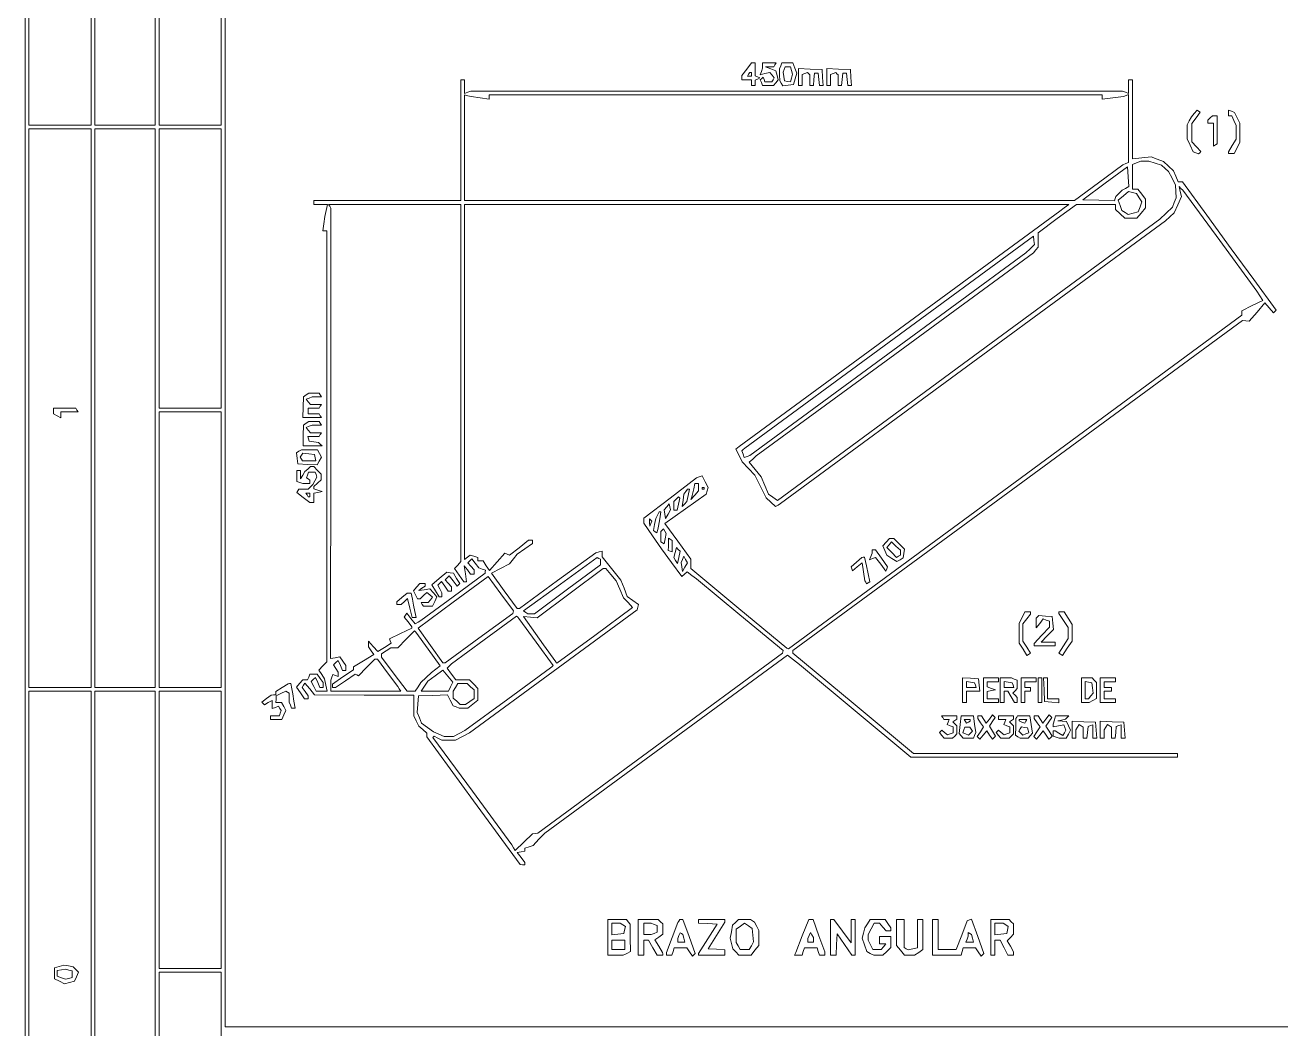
# Paper-space layout 'AN-16-DGE-071-A' of a CAD drawing. Header units: metres, sheet in millimetres. Extents: x 12 to 193, y 4 to 291.
# Drawn here: x 29.8 to 114, y 58.7 to 125.9 of the extents above; entities that cross this region are included whole.
import ezdxf

# ---------------------------------------------------------------- set-up
doc = ezdxf.new("R2010")
doc.units = ezdxf.units.M
doc.layers.add('DGE_CONTORNOS', color=7, linetype='Continuous', lineweight=0)
doc.layers.add('DGE_DATOS', color=7, linetype='Continuous', lineweight=0)

# ---------------------------------------------------------------- blocks, each defined once
blk = doc.blocks.new('LP_REF_DGE_MT_071_A')
at = {"layer": 'DGE_CONTORNOS'}
for points in [[(29.831, 147.949), (29.831, 26.027), (111.347, 26.027), (192.863, 26.027), (192.863, 147.949), (192.863, 269.87), (111.347, 269.87), (29.831, 269.87)], [(192.61, 164.201), (192.61, 58.784), (117.924, 58.784), (43.238, 58.784), (43.238, 164.201), (43.238, 269.617), (117.924, 269.617), (192.61, 269.617)], [(34.258, 137.894), (34.258, 119.239), (32.171, 119.239), (30.084, 119.239), (30.084, 137.894), (30.084, 156.549), (32.171, 156.549), (34.258, 156.549)], [(38.558, 137.894), (38.558, 119.239), (36.535, 119.239), (34.511, 119.239), (34.511, 137.894), (34.511, 156.549), (36.535, 156.549), (38.558, 156.549)], [(42.985, 128.535), (42.985, 119.239), (40.898, 119.239), (38.811, 119.239), (38.811, 128.535), (38.811, 137.831), (40.898, 137.831), (42.985, 137.831)], [(78.216, 122.99), (77.893, 122.567), (77.893, 122.421), (77.893, 122.274), (78.21, 122.274), (78.526, 122.274), (78.526, 122.085), (78.526, 121.895), (78.652, 121.895), (78.779, 121.895), (78.779, 122.074), (78.779, 122.253), (78.937, 122.327), (79.095, 122.401), (78.937, 122.475), (78.779, 122.548), (78.779, 122.981), (78.779, 123.413), (78.659, 123.413), (78.539, 123.413)], [(79.285, 123.233), (79.285, 123.054), (79.201, 122.835), (79.117, 122.616), (79.439, 122.697), (79.762, 122.778), (79.913, 122.595), (80.065, 122.412), (79.984, 122.28), (79.902, 122.148), (79.667, 122.148), (79.432, 122.148), (79.376, 122.306), (79.319, 122.464), (79.223, 122.375), (79.127, 122.285), (79.202, 122.09), (79.277, 121.895), (79.645, 121.895), (80.013, 121.895), (80.169, 122.083), (80.325, 122.271), (80.248, 122.578), (80.17, 122.886), (79.822, 123.013), (79.474, 123.14), (79.751, 123.15), (80.029, 123.16), (80.107, 123.286), (80.185, 123.413), (79.735, 123.413), (79.285, 123.413)], [(80.5, 123.213), (80.423, 123.013), (80.425, 122.612), (80.427, 122.211), (80.533, 122.043), (80.64, 121.875), (81.002, 121.917), (81.363, 121.958), (81.471, 122.338), (81.579, 122.717), (81.447, 123.065), (81.315, 123.413), (80.946, 123.413), (80.576, 123.413)], [(81.218, 122.907), (81.285, 122.654), (81.217, 122.395), (81.149, 122.136), (80.944, 122.175), (80.739, 122.214), (80.698, 122.506), (80.656, 122.799), (80.725, 122.979), (80.794, 123.16), (80.973, 123.16), (81.152, 123.16)], [(81.688, 122.462), (81.688, 121.895), (81.814, 121.895), (81.941, 121.895), (81.941, 122.261), (81.941, 122.627), (82.118, 122.695), (82.295, 122.763), (82.371, 122.687), (82.447, 122.612), (82.447, 122.253), (82.447, 121.895), (82.565, 121.895), (82.684, 121.895), (82.723, 122.306), (82.763, 122.717), (82.889, 122.717), (83.016, 122.717), (83.055, 122.306), (83.095, 121.895), (83.221, 121.895), (83.346, 121.895), (83.308, 122.433), (83.269, 122.97), (82.478, 122.999), (81.688, 123.028)], [(83.585, 122.462), (83.585, 121.895), (83.711, 121.895), (83.838, 121.895), (83.838, 122.261), (83.838, 122.627), (84.015, 122.695), (84.193, 122.763), (84.268, 122.687), (84.344, 122.612), (84.344, 122.253), (84.344, 121.895), (84.462, 121.895), (84.581, 121.895), (84.62, 122.306), (84.66, 122.717), (84.786, 122.717), (84.913, 122.717), (84.953, 122.306), (84.992, 121.895), (85.118, 121.895), (85.244, 121.895), (85.205, 122.433), (85.166, 122.97), (84.375, 122.999), (83.585, 123.028)], [(59.048, 118.227), (59.048, 114.18), (54.115, 114.18), (49.183, 114.18), (49.183, 114.054), (49.183, 113.927), (49.641, 113.927), (50.1, 113.927), (50.017, 113.516), (49.935, 113.105), (49.859, 112.631), (49.783, 112.156), (49.925, 112.156), (50.068, 112.156), (50.068, 97.715), (50.068, 83.273), (49.797, 82.985), (49.527, 82.697), (49.718, 82.406), (49.908, 82.115), (49.998, 81.706), (50.088, 81.297), (49.72, 81.297), (49.352, 81.297), (49.181, 81.616), (49.011, 81.934), (49.154, 82.077), (49.297, 82.221), (49.45, 81.885), (49.603, 81.55), (49.709, 81.55), (49.815, 81.55), (49.815, 81.711), (49.815, 81.873), (49.618, 82.154), (49.421, 82.435), (49.172, 82.435), (48.922, 82.435), (48.849, 82.245), (48.776, 82.056), (48.62, 82.056), (48.463, 82.056), (48.24, 81.809), (48.017, 81.563), (48.293, 81.177), (48.568, 80.791), (48.685, 80.791), (48.803, 80.791), (48.803, 80.889), (48.803, 80.988), (48.606, 81.269), (48.409, 81.55), (48.499, 81.696), (48.589, 81.841), (48.917, 81.445), (49.246, 81.048), (52.566, 81.035), (55.886, 81.022), (55.886, 80.331), (55.886, 79.64), (56.063, 79.298), (56.24, 78.956), (56.506, 78.716), (56.771, 78.475), (56.771, 78.355), (56.771, 78.235), (59.902, 73.952), (63.032, 69.669), (63.19, 69.665), (63.348, 69.661), (63.348, 69.736), (63.348, 69.811), (63.083, 70.147), (62.817, 70.483), (63.083, 70.524), (63.348, 70.564), (63.348, 70.673), (63.348, 70.782), (63.621, 70.869), (63.894, 70.956), (64.285, 71.367), (64.676, 71.779), (72.81, 77.748), (80.944, 83.718), (81.347, 83.405), (81.751, 83.092), (85.482, 79.986), (89.213, 76.88), (98.162, 76.875), (107.11, 76.87), (107.11, 76.997), (107.11, 77.123), (98.258, 77.123), (89.407, 77.123), (85.358, 80.485), (81.308, 83.847), (81.313, 83.931), (81.318, 84.016), (96.392, 95.082), (111.466, 106.149), (111.686, 106.12), (111.906, 106.09), (112.436, 106.706), (112.966, 107.321), (113.252, 106.988), (113.539, 106.655), (113.629, 106.745), (113.72, 106.835), (112.209, 108.895), (110.698, 110.955), (109.062, 113.196), (107.426, 115.437), (107.283, 115.441), (107.141, 115.445), (106.99, 115.809), (106.839, 116.174), (106.5, 116.485), (106.161, 116.796), (105.746, 116.959), (105.331, 117.123), (104.703, 117.049), (104.074, 116.974), (104.074, 119.624), (104.074, 122.274), (103.948, 122.274), (103.822, 122.274), (103.822, 121.818), (103.822, 121.362), (103.617, 121.441), (103.412, 121.519), (81.561, 121.519), (59.711, 121.519), (59.506, 121.441), (59.301, 121.362), (59.301, 121.818), (59.301, 122.274), (59.175, 122.274), (59.048, 122.274)], [(78.526, 122.654), (78.526, 122.527), (78.392, 122.527), (78.258, 122.527), (78.336, 122.654), (78.414, 122.78), (78.47, 122.78), (78.526, 122.78)], [(60.344, 121.066), (60.945, 120.981), (60.945, 121.122), (60.945, 121.263), (81.498, 121.263), (102.051, 121.263), (102.051, 121.122), (102.051, 120.981), (102.766, 121.07), (103.482, 121.159), (103.652, 121.225), (103.822, 121.29), (103.822, 119.013), (103.822, 116.737), (103.626, 116.662), (103.43, 116.586), (101.807, 115.383), (100.183, 114.18), (79.742, 114.18), (59.301, 114.18), (59.301, 117.73), (59.301, 121.28), (59.522, 121.215), (59.744, 121.151)], [(108.218, 120.027), (108.028, 119.808), (107.885, 119.532), (107.742, 119.256), (107.742, 118.792), (107.742, 118.329), (107.952, 117.887), (108.162, 117.445), (108.337, 117.378), (108.512, 117.311), (108.591, 117.39), (108.671, 117.469), (108.365, 117.795), (108.059, 118.121), (108.059, 118.733), (108.059, 119.344), (108.342, 119.728), (108.625, 120.111), (108.517, 120.178), (108.409, 120.245)], [(109.285, 119.72), (109.134, 119.568), (109.134, 119.467), (109.134, 119.366), (109.323, 119.366), (109.513, 119.366), (109.513, 118.599), (109.513, 117.833), (109.64, 117.911), (109.766, 117.989), (109.766, 118.93), (109.766, 119.871), (109.602, 119.871), (109.437, 119.871)], [(110.525, 120.057), (110.525, 119.871), (110.631, 119.871), (110.737, 119.871), (110.884, 119.549), (111.031, 119.227), (111.03, 118.759), (111.03, 118.291), (110.777, 117.876), (110.525, 117.462), (110.525, 117.402), (110.525, 117.342), (110.711, 117.342), (110.898, 117.342), (111.091, 117.715), (111.284, 118.088), (111.284, 118.733), (111.284, 119.378), (111.099, 119.736), (110.914, 120.094), (110.719, 120.168), (110.525, 120.243)], [(34.258, 100.268), (34.258, 81.55), (32.171, 81.55), (30.084, 81.55), (30.084, 100.268), (30.084, 118.986), (32.171, 118.986), (34.258, 118.986)], [(38.558, 100.268), (38.558, 81.55), (36.535, 81.55), (34.511, 81.55), (34.511, 100.268), (34.511, 118.986), (36.535, 118.986), (38.558, 118.986)], [(42.985, 109.627), (42.985, 100.268), (40.898, 100.268), (38.811, 100.268), (38.811, 109.627), (38.811, 118.986), (40.898, 118.986), (42.985, 118.986)], [(105.605, 116.692), (106.035, 116.547), (106.27, 116.344), (106.504, 116.14), (106.739, 115.681), (106.974, 115.221), (106.995, 114.796), (107.017, 114.37), (106.886, 114.054), (106.755, 113.737), (106.332, 113.335), (105.908, 112.932), (93.089, 103.506), (80.269, 94.08), (79.972, 94.296), (79.676, 94.513), (79.426, 95.086), (79.175, 95.658), (78.783, 96.153), (78.39, 96.647), (78.616, 96.857), (78.842, 97.067), (88.138, 103.872), (97.434, 110.677), (97.592, 110.872), (97.751, 111.067), (97.751, 111.543), (97.751, 112.02), (99.042, 112.974), (100.333, 113.927), (101.635, 113.927), (102.936, 113.927), (102.936, 113.759), (102.936, 113.592), (103.251, 113.296), (103.566, 113), (103.967, 113), (104.367, 113), (104.664, 113.344), (104.96, 113.688), (104.96, 113.98), (104.96, 114.272), (104.698, 114.606), (104.436, 114.939), (104.255, 114.939), (104.074, 114.939), (104.074, 115.765), (104.074, 116.591), (104.359, 116.706), (104.644, 116.82), (104.909, 116.828), (105.175, 116.836)], [(103.619, 115.002), (103.401, 114.876), (103.184, 114.67), (102.968, 114.465), (102.918, 114.317), (102.869, 114.169), (101.815, 114.206), (100.76, 114.243), (102.259, 115.341), (103.758, 116.438), (103.798, 115.783), (103.838, 115.129)], [(109.933, 111.496), (112.412, 108.116), (112.618, 107.801), (112.825, 107.486), (112.118, 107.139), (111.41, 106.792), (111.41, 106.643), (111.41, 106.494), (96.21, 95.318), (81.009, 84.142), (80.958, 84.161), (80.906, 84.179), (77.692, 86.846), (74.478, 89.514), (74.478, 89.833), (74.478, 90.153), (73.601, 91.341), (72.724, 92.528), (74.108, 93.519), (75.492, 94.51), (75.561, 94.727), (75.63, 94.943), (75.425, 95.339), (75.22, 95.735), (75.034, 95.664), (74.848, 95.593), (73.082, 94.243), (71.316, 92.894), (71.316, 92.732), (71.316, 92.569), (71.905, 91.707), (72.494, 90.846), (73.178, 89.92), (73.861, 88.993), (74.04, 89.142), (74.219, 89.29), (74.529, 89.056), (74.839, 88.822), (77.75, 86.419), (80.661, 84.016), (80.637, 83.932), (80.613, 83.848), (72.408, 77.816), (64.204, 71.784), (64.026, 71.758), (63.849, 71.732), (63.275, 71.171), (62.701, 70.61), (62.589, 70.799), (62.477, 70.989), (59.822, 74.592), (57.168, 78.194), (57.212, 78.238), (57.256, 78.282), (57.511, 78.145), (57.767, 78.008), (58.223, 78.008), (58.679, 78.008), (59.148, 78.251), (59.617, 78.493), (65.245, 82.62), (70.874, 86.747), (70.913, 86.922), (70.952, 87.096), (70.576, 87.374), (70.201, 87.651), (69.991, 88.199), (69.782, 88.747), (69.158, 89.528), (68.534, 90.309), (68.534, 90.497), (68.534, 90.685), (68.312, 90.627), (68.089, 90.569), (65.537, 88.705), (62.984, 86.84), (62.902, 86.843), (62.82, 86.846), (61.957, 88.023), (61.095, 89.201), (61.706, 89.518), (62.317, 89.834), (62.57, 90.158), (62.823, 90.482), (63.339, 90.839), (63.854, 91.196), (63.854, 91.305), (63.854, 91.415), (63.714, 91.415), (63.574, 91.415), (62.948, 90.916), (62.321, 90.417), (62.156, 90.48), (61.991, 90.543), (61.476, 89.959), (60.962, 89.375), (60.749, 89.699), (60.537, 90.023), (60.362, 90.023), (60.186, 90.023), (60.186, 90.141), (60.186, 90.259), (59.927, 90.342), (59.668, 90.424), (59.485, 90.271), (59.301, 90.119), (59.301, 102.023), (59.301, 113.927), (79.555, 113.927), (99.808, 113.927), (99.507, 113.695), (99.205, 113.464), (88.454, 105.58), (77.704, 97.697), (77.598, 97.606), (77.492, 97.515), (77.707, 97.089), (77.921, 96.663), (78.346, 96.219), (78.771, 95.775), (79.14, 95.018), (79.509, 94.26), (79.83, 93.963), (80.151, 93.665), (80.319, 93.766), (80.486, 93.868), (93.387, 103.345), (106.288, 112.823), (106.588, 113.091), (106.887, 113.358), (107.125, 113.906), (107.363, 114.453), (107.283, 114.791), (107.204, 115.129), (107.329, 115.002), (107.454, 114.876)], [(104.529, 114.37), (104.714, 114.088), (104.588, 113.758), (104.463, 113.428), (104.123, 113.343), (103.782, 113.258), (103.581, 113.384), (103.379, 113.511), (103.255, 113.859), (103.131, 114.206), (103.471, 114.499), (103.811, 114.791), (104.077, 114.722), (104.344, 114.652)], [(59.048, 101.954), (59.048, 89.98), (58.841, 89.751), (58.633, 89.522), (58.935, 89.078), (59.238, 88.634), (59.334, 88.633), (59.43, 88.632), (59.352, 89.17), (59.274, 89.707), (59.484, 89.423), (59.695, 89.138), (59.814, 89.138), (59.933, 89.138), (59.933, 89.286), (59.933, 89.434), (59.721, 89.669), (59.509, 89.903), (59.642, 90.036), (59.774, 90.168), (60.012, 89.868), (60.25, 89.567), (60.471, 89.483), (60.692, 89.399), (60.688, 89.3), (60.685, 89.201), (58.528, 87.62), (56.372, 86.04), (56.177, 85.93), (55.982, 85.82), (55.702, 86.172), (55.421, 86.524), (55.339, 86.392), (55.257, 86.259), (55.508, 85.94), (55.76, 85.62), (55.76, 85.569), (55.76, 85.517), (55.012, 85.159), (54.264, 84.802), (54.315, 84.662), (54.367, 84.522), (53.922, 84.234), (53.476, 83.946), (53.168, 84.297), (52.859, 84.648), (52.855, 84.455), (52.851, 84.262), (53.031, 84.005), (53.211, 83.747), (52.525, 83.337), (51.839, 82.927), (51.839, 82.828), (51.839, 82.73), (51.143, 82.251), (50.447, 81.772), (50.447, 81.661), (50.447, 81.55), (50.544, 81.55), (50.641, 81.55), (51.306, 81.998), (51.972, 82.446), (52.074, 82.383), (52.176, 82.32), (52.729, 82.883), (53.283, 83.447), (53.368, 83.447), (53.452, 83.447), (54.139, 82.53), (54.826, 81.613), (54.921, 81.455), (55.016, 81.297), (52.668, 81.297), (50.321, 81.297), (50.321, 81.666), (50.321, 82.035), (50.395, 82.227), (50.468, 82.419), (50.648, 82.35), (50.827, 82.281), (50.827, 82.423), (50.827, 82.565), (50.672, 82.813), (50.517, 83.061), (50.666, 83.21), (50.815, 83.359), (50.968, 83.023), (51.12, 82.688), (51.227, 82.688), (51.333, 82.688), (51.333, 82.85), (51.333, 83.011), (51.128, 83.304), (50.923, 83.597), (50.619, 83.539), (50.315, 83.481), (50.325, 98.579), (50.334, 113.677), (50.257, 113.802), (50.18, 113.927), (54.614, 113.927), (59.048, 113.927)], [(97.224, 110.957), (96.928, 110.677), (87.673, 103.891), (78.417, 97.105), (78.235, 97.035), (78.052, 96.965), (77.969, 97.183), (77.885, 97.401), (77.984, 97.494), (78.083, 97.586), (87.759, 104.692), (97.434, 111.798), (97.477, 111.517), (97.52, 111.236)], [(48.677, 101.156), (48.487, 101.036), (48.475, 100.336), (48.462, 99.636), (49.083, 99.636), (49.704, 99.636), (49.625, 99.762), (49.547, 99.888), (49.175, 99.888), (48.803, 99.888), (48.803, 100.078), (48.803, 100.268), (49.175, 100.268), (49.547, 100.268), (49.625, 100.394), (49.704, 100.521), (49.332, 100.521), (48.961, 100.521), (48.816, 100.696), (48.67, 100.871), (48.874, 100.949), (49.077, 101.027), (49.39, 101.027), (49.704, 101.027), (49.625, 101.153), (49.547, 101.28), (49.207, 101.278), (48.866, 101.276)], [(31.729, 100.083), (31.729, 99.897), (31.982, 99.762), (32.235, 99.627), (32.235, 99.821), (32.235, 100.015), (32.811, 100.015), (33.388, 100.015), (33.31, 100.141), (33.231, 100.268), (32.48, 100.268), (31.729, 100.268)], [(42.985, 90.782), (42.985, 81.55), (40.898, 81.55), (38.811, 81.55), (38.811, 90.782), (38.811, 100.015), (40.898, 100.015), (42.985, 100.015)], [(48.677, 99.259), (48.487, 99.139), (48.483, 98.439), (48.48, 97.738), (49.11, 97.738), (49.739, 97.738), (49.619, 97.854), (49.499, 97.97), (49.193, 98.012), (48.886, 98.055), (48.834, 98.213), (48.782, 98.371), (49.165, 98.371), (49.547, 98.371), (49.625, 98.497), (49.704, 98.624), (49.332, 98.624), (48.961, 98.624), (48.816, 98.799), (48.67, 98.974), (48.874, 99.052), (49.077, 99.13), (49.39, 99.13), (49.704, 99.13), (49.625, 99.256), (49.547, 99.383), (49.207, 99.381), (48.866, 99.379)], [(48.192, 97.375), (48.024, 97.268), (48.066, 96.903), (48.108, 96.537), (48.764, 96.499), (49.42, 96.461), (49.559, 96.72), (49.698, 96.98), (49.562, 97.233), (49.427, 97.485), (48.894, 97.484), (48.361, 97.482)], [(49.286, 96.948), (49.328, 96.727), (48.883, 96.727), (48.439, 96.727), (48.361, 96.853), (48.282, 96.98), (48.365, 97.113), (48.448, 97.247), (48.846, 97.208), (49.244, 97.169)], [(48.78, 96.189), (48.582, 96.031), (48.443, 95.778), (48.305, 95.525), (48.301, 95.81), (48.297, 96.094), (48.171, 96.094), (48.044, 96.094), (48.044, 95.728), (48.044, 95.362), (48.244, 95.286), (48.445, 95.209), (48.687, 95.209), (48.93, 95.209), (48.93, 95.328), (48.93, 95.447), (48.809, 95.522), (48.688, 95.596), (48.759, 95.782), (48.83, 95.968), (49.059, 95.968), (49.288, 95.968), (49.342, 95.81), (49.396, 95.652), (49.258, 95.404), (49.119, 95.155), (48.97, 94.993), (48.821, 94.83), (48.504, 94.83), (48.186, 94.83), (48.116, 94.717), (48.047, 94.605), (48.48, 94.274), (48.913, 93.944), (49.048, 93.944), (49.183, 93.944), (49.183, 94.252), (49.183, 94.559), (49.467, 94.615), (49.752, 94.671), (49.467, 94.765), (49.183, 94.859), (49.183, 94.943), (49.183, 95.026), (49.436, 95.243), (49.689, 95.459), (49.689, 95.65), (49.689, 95.841), (49.436, 96.094), (49.183, 96.347), (49.08, 96.347), (48.978, 96.347)], [(74.984, 94.97), (74.984, 94.731), (74.731, 94.432), (74.478, 94.134), (74.531, 94.324), (74.584, 94.513), (74.66, 94.861), (74.736, 95.209), (74.86, 95.209), (74.984, 95.209)], [(48.93, 94.45), (48.93, 94.324), (48.874, 94.324), (48.818, 94.324), (48.74, 94.45), (48.662, 94.577), (48.796, 94.577), (48.93, 94.577)], [(73.641, 93.838), (73.561, 93.438), (73.451, 93.438), (73.34, 93.438), (73.34, 93.729), (73.34, 94.02), (73.49, 94.17), (73.639, 94.319), (73.68, 94.278), (73.721, 94.238)], [(74.286, 94.418), (74.2, 94.007), (74.044, 93.843), (73.888, 93.679), (73.946, 94.096), (74.004, 94.513), (74.13, 94.671), (74.256, 94.83), (74.314, 94.83), (74.372, 94.83)], [(75.364, 94.893), (75.364, 94.83), (75.301, 94.83), (75.237, 94.83), (75.237, 94.893), (75.237, 94.956), (75.301, 94.956), (75.364, 94.956)], [(72.94, 93.16), (72.777, 92.869), (72.732, 93.161), (72.688, 93.452), (72.856, 93.655), (73.024, 93.857), (73.064, 93.654), (73.103, 93.452)], [(71.782, 92.529), (71.716, 92.363), (71.706, 92.606), (71.696, 92.848), (71.772, 92.772), (71.849, 92.695)], [(72.386, 92.838), (72.306, 92.363), (72.245, 92.14), (72.184, 91.917), (72.07, 91.987), (71.957, 92.057), (72.034, 92.463), (72.111, 92.869), (72.224, 93.09), (72.337, 93.312), (72.402, 93.312), (72.466, 93.312)], [(72.745, 91.511), (72.679, 91.165), (72.567, 91.234), (72.455, 91.303), (72.455, 91.654), (72.455, 92.005), (72.543, 92.093), (72.63, 92.181), (72.721, 92.019), (72.811, 91.857)], [(73.214, 91.017), (73.214, 90.635), (73.078, 90.68), (72.942, 90.725), (72.951, 90.817), (72.961, 90.909), (72.961, 91.232), (72.961, 91.556), (73.087, 91.478), (73.214, 91.4)], [(87.569, 91.288), (87.339, 91.034), (87.48, 90.725), (87.621, 90.416), (87.955, 90.197), (88.29, 89.978), (88.499, 90.108), (88.707, 90.239), (88.75, 90.524), (88.792, 90.81), (88.441, 91.175), (88.091, 91.541), (87.944, 91.541), (87.798, 91.541)], [(88.518, 90.578), (88.518, 90.418), (88.392, 90.34), (88.267, 90.263), (87.938, 90.591), (87.61, 90.919), (87.767, 91.108), (87.923, 91.297), (88.22, 91.017), (88.518, 90.738)], [(68.407, 89.951), (68.407, 89.766), (66.201, 88.124), (63.994, 86.482), (63.766, 86.484), (63.538, 86.486), (63.395, 86.579), (63.253, 86.672), (65.726, 88.468), (68.199, 90.264), (68.303, 90.199), (68.407, 90.135)], [(73.654, 90.268), (73.564, 89.855), (73.448, 90.061), (73.333, 90.267), (73.416, 90.597), (73.499, 90.927), (73.622, 90.804), (73.745, 90.681)], [(74.076, 89.614), (73.915, 89.328), (73.87, 89.622), (73.826, 89.915), (73.908, 90.128), (73.99, 90.34), (74.113, 90.12), (74.236, 89.9)], [(85.567, 89.954), (85.21, 89.639), (85.254, 89.506), (85.298, 89.373), (85.629, 89.633), (85.96, 89.893), (86.049, 89.294), (86.139, 88.696), (86.199, 88.599), (86.258, 88.502), (86.363, 88.566), (86.467, 88.631), (86.353, 89.169), (86.239, 89.707), (86.174, 89.992), (86.11, 90.276), (86.017, 90.272), (85.925, 90.268)], [(86.62, 90.666), (86.62, 90.55), (86.535, 90.328), (86.45, 90.106), (86.652, 90.184), (86.855, 90.261), (87.204, 89.803), (87.554, 89.345), (87.602, 89.49), (87.65, 89.635), (87.256, 90.209), (86.861, 90.782), (86.741, 90.782), (86.62, 90.782)], [(57.605, 88.845), (57.11, 88.424), (57.348, 88.022), (57.585, 87.62), (57.684, 87.62), (57.783, 87.62), (57.783, 87.755), (57.783, 87.89), (57.645, 88.148), (57.507, 88.406), (57.633, 88.533), (57.76, 88.659), (57.976, 88.33), (58.192, 88), (58.304, 88), (58.416, 88), (58.416, 88.148), (58.416, 88.296), (58.204, 88.53), (57.992, 88.765), (58.124, 88.897), (58.257, 89.03), (58.528, 88.685), (58.799, 88.341), (58.886, 88.428), (58.974, 88.516), (58.767, 88.859), (58.56, 89.201), (58.33, 89.234), (58.099, 89.267)], [(69.112, 89.107), (69.459, 88.696), (69.707, 88.126), (69.955, 87.557), (70.26, 87.23), (70.566, 86.903), (68.021, 85.038), (65.476, 83.174), (65.448, 83.215), (65.419, 83.257), (64.599, 84.395), (63.779, 85.534), (63.513, 85.915), (63.247, 86.297), (63.708, 86.259), (64.17, 86.22), (66.38, 87.869), (68.59, 89.518), (68.677, 89.518), (68.764, 89.518)], [(56.085, 88.263), (55.866, 88.021), (56.007, 87.757), (56.148, 87.494), (56.228, 87.494), (56.309, 87.494), (56.538, 87.701), (56.767, 87.908), (56.96, 87.748), (57.154, 87.587), (57.01, 87.414), (56.867, 87.241), (56.622, 87.241), (56.377, 87.241), (56.455, 87.115), (56.533, 86.988), (56.845, 86.988), (57.156, 86.988), (57.3, 87.304), (57.444, 87.619), (57.205, 87.883), (56.967, 88.147), (56.597, 88.092), (56.226, 88.038), (56.436, 88.191), (56.645, 88.344), (56.645, 88.425), (56.645, 88.506), (56.475, 88.506), (56.305, 88.506)], [(62.553, 86.586), (62.526, 86.5), (60.259, 84.847), (57.991, 83.194), (57.919, 83.2), (57.846, 83.207), (57.018, 84.367), (56.189, 85.527), (58.533, 87.258), (60.877, 88.989), (61.729, 87.83), (62.58, 86.672)], [(55.096, 87.58), (54.748, 87.295), (54.748, 87.205), (54.748, 87.115), (54.896, 87.115), (55.044, 87.115), (55.261, 87.311), (55.478, 87.507), (55.631, 86.868), (55.785, 86.229), (55.914, 86.229), (56.044, 86.229), (55.957, 86.64), (55.87, 87.051), (55.798, 87.462), (55.726, 87.873), (55.585, 87.869), (55.443, 87.864)], [(64.09, 84.587), (65.237, 83.008), (65.146, 82.929), (65.056, 82.85), (62.189, 80.754), (59.321, 78.658), (58.938, 78.46), (58.555, 78.261), (58.238, 78.261), (57.922, 78.261), (57.568, 78.415), (57.214, 78.569), (56.816, 78.863), (56.419, 79.156), (56.271, 79.514), (56.123, 79.871), (56.163, 80.426), (56.202, 80.981), (57.177, 81.017), (58.151, 81.054), (58.342, 80.685), (58.533, 80.316), (58.738, 80.237), (58.942, 80.158), (59.231, 80.158), (59.52, 80.158), (59.853, 80.421), (60.186, 80.683), (60.186, 81.076), (60.186, 81.47), (59.911, 81.763), (59.636, 82.056), (59.176, 82.056), (58.716, 82.056), (58.426, 82.447), (58.137, 82.839), (58.281, 82.985), (58.426, 83.131), (60.602, 84.729), (62.779, 86.327), (62.862, 86.247), (62.944, 86.166)], [(96.679, 86.236), (96.486, 85.862), (96.486, 85.192), (96.487, 84.522), (96.741, 84.105), (96.996, 83.687), (97.115, 83.761), (97.235, 83.835), (96.987, 84.242), (96.74, 84.648), (96.739, 85.232), (96.739, 85.816), (96.992, 86.137), (97.245, 86.459), (97.245, 86.534), (97.245, 86.609), (97.058, 86.609), (96.872, 86.609)], [(97.714, 86.277), (97.624, 86.187), (97.627, 85.86), (97.63, 85.534), (97.864, 85.838), (98.098, 86.142), (98.304, 86.063), (98.509, 85.984), (98.509, 85.788), (98.509, 85.591), (98.003, 85.042), (97.498, 84.494), (97.498, 84.413), (97.498, 84.332), (98.193, 84.332), (98.889, 84.332), (98.889, 84.459), (98.889, 84.585), (98.421, 84.585), (97.954, 84.585), (98.367, 85.012), (98.781, 85.438), (98.74, 85.865), (98.699, 86.292), (98.252, 86.33), (97.805, 86.368)], [(99.142, 86.551), (99.142, 86.493), (99.458, 86.028), (99.774, 85.562), (99.774, 85.197), (99.774, 84.833), (99.46, 84.336), (99.146, 83.838), (99.264, 83.766), (99.381, 83.693), (99.704, 84.169), (100.027, 84.644), (100.027, 85.2), (100.027, 85.757), (99.764, 86.183), (99.501, 86.609), (99.321, 86.609), (99.142, 86.609)], [(56.847, 84.123), (57.664, 83.004), (57.376, 82.776), (57.088, 82.548), (56.729, 82.217), (56.37, 81.887), (56.177, 81.592), (55.983, 81.297), (55.711, 81.297), (55.438, 81.297), (54.587, 82.433), (53.736, 83.569), (53.736, 83.683), (53.736, 83.797), (54.048, 84.001), (54.359, 84.206), (54.59, 84.206), (54.822, 84.206), (55.378, 84.772), (55.934, 85.339), (55.982, 85.29), (56.03, 85.242)], [(58.364, 81.596), (58.226, 81.299), (57.306, 81.298), (56.386, 81.297), (56.605, 81.631), (56.825, 81.966), (57.333, 82.334), (57.841, 82.702), (58.171, 82.298), (58.501, 81.893)], [(47.064, 81.535), (46.653, 81.272), (46.653, 81.158), (46.653, 81.044), (46.495, 81.041), (46.337, 81.038), (46.023, 80.797), (45.708, 80.555), (45.79, 80.473), (45.873, 80.391), (46.136, 80.532), (46.4, 80.673), (46.4, 80.402), (46.4, 80.131), (46.611, 80.212), (46.823, 80.294), (46.916, 80.143), (47.009, 79.992), (46.944, 79.822), (46.879, 79.653), (46.576, 79.653), (46.274, 79.653), (46.274, 79.526), (46.274, 79.4), (46.656, 79.4), (47.038, 79.4), (47.175, 79.7), (47.312, 80), (47.168, 80.269), (47.024, 80.538), (46.838, 80.538), (46.653, 80.538), (46.654, 80.759), (46.655, 80.981), (46.988, 81.135), (47.321, 81.29), (47.43, 81.223), (47.538, 81.155), (47.538, 80.857), (47.538, 80.559), (47.615, 80.359), (47.692, 80.158), (47.811, 80.158), (47.929, 80.158), (47.852, 80.633), (47.774, 81.107), (47.71, 81.455), (47.645, 81.803), (47.56, 81.801), (47.475, 81.798)], [(59.702, 81.593), (59.933, 81.384), (59.933, 81.095), (59.933, 80.805), (59.652, 80.608), (59.371, 80.411), (59.188, 80.411), (59.005, 80.411), (58.773, 80.621), (58.542, 80.83), (58.542, 81.065), (58.542, 81.3), (58.699, 81.551), (58.856, 81.803), (59.163, 81.803), (59.471, 81.803)], [(92.691, 81.367), (92.691, 80.538), (92.818, 80.538), (92.944, 80.538), (92.944, 80.917), (92.944, 81.297), (93.395, 81.297), (93.846, 81.297), (93.806, 81.708), (93.766, 82.119), (93.229, 82.158), (92.691, 82.197)], [(93.546, 81.708), (93.598, 81.55), (93.271, 81.55), (92.944, 81.55), (92.944, 81.748), (92.944, 81.947), (93.219, 81.906), (93.494, 81.866)], [(94.083, 81.36), (94.083, 80.538), (94.589, 80.538), (95.094, 80.538), (95.094, 80.664), (95.094, 80.791), (94.715, 80.791), (94.336, 80.791), (94.336, 81.035), (94.336, 81.279), (94.62, 81.335), (94.905, 81.391), (94.62, 81.485), (94.336, 81.579), (94.336, 81.754), (94.336, 81.929), (94.715, 81.929), (95.094, 81.929), (95.094, 82.056), (95.094, 82.182), (94.589, 82.182), (94.083, 82.182)], [(95.221, 81.36), (95.221, 80.538), (95.347, 80.538), (95.474, 80.538), (95.474, 80.917), (95.474, 81.297), (95.593, 81.297), (95.713, 81.297), (95.937, 80.917), (96.161, 80.538), (96.26, 80.538), (96.359, 80.538), (96.359, 80.702), (96.359, 80.867), (96.207, 81.019), (96.056, 81.17), (96.207, 81.322), (96.359, 81.474), (96.359, 81.751), (96.359, 82.029), (96.159, 82.105), (95.959, 82.182), (95.59, 82.182), (95.221, 82.182)], [(96.075, 81.708), (96.127, 81.55), (95.801, 81.55), (95.474, 81.55), (95.474, 81.748), (95.474, 81.947), (95.749, 81.906), (96.023, 81.866)], [(96.612, 81.36), (96.612, 80.538), (96.739, 80.538), (96.865, 80.538), (96.865, 80.917), (96.865, 81.297), (97.055, 81.297), (97.245, 81.297), (97.245, 81.423), (97.245, 81.55), (97.055, 81.55), (96.865, 81.55), (96.865, 81.739), (96.865, 81.929), (97.245, 81.929), (97.624, 81.929), (97.624, 82.056), (97.624, 82.182), (97.118, 82.182), (96.612, 82.182)], [(97.751, 81.36), (97.751, 80.538), (97.877, 80.538), (98.003, 80.538), (98.003, 81.36), (98.003, 82.182), (97.877, 82.182), (97.751, 82.182)], [(98.156, 81.392), (98.193, 80.601), (98.668, 80.562), (99.142, 80.523), (99.142, 80.657), (99.142, 80.791), (98.762, 80.791), (98.383, 80.791), (98.383, 81.486), (98.383, 82.182), (98.25, 82.182), (98.118, 82.182)], [(100.66, 81.36), (100.66, 80.538), (100.921, 80.538), (101.182, 80.538), (101.427, 80.669), (101.671, 80.8), (101.671, 81.339), (101.671, 81.879), (101.52, 82.03), (101.368, 82.182), (101.014, 82.182), (100.66, 82.182)], [(101.396, 81.509), (101.437, 81.155), (101.286, 80.973), (101.134, 80.791), (101.023, 80.791), (100.912, 80.791), (100.912, 81.369), (100.912, 81.948), (101.134, 81.906), (101.355, 81.864)], [(101.924, 81.36), (101.924, 80.538), (102.43, 80.538), (102.936, 80.538), (102.936, 80.664), (102.936, 80.791), (102.557, 80.791), (102.177, 80.791), (102.177, 81.044), (102.177, 81.297), (102.43, 81.297), (102.683, 81.297), (102.683, 81.423), (102.683, 81.55), (102.43, 81.55), (102.177, 81.55), (102.177, 81.739), (102.177, 81.929), (102.557, 81.929), (102.936, 81.929), (102.936, 82.056), (102.936, 82.182), (102.43, 82.182), (101.924, 82.182)], [(34.258, 62.579), (34.258, 43.86), (32.171, 43.86), (30.084, 43.86), (30.084, 62.579), (30.084, 81.297), (32.171, 81.297), (34.258, 81.297)], [(38.558, 62.579), (38.558, 43.86), (36.535, 43.86), (34.511, 43.86), (34.511, 62.579), (34.511, 81.297), (36.535, 81.297), (38.558, 81.297)], [(42.985, 72.001), (42.985, 62.705), (40.898, 62.705), (38.811, 62.705), (38.811, 72.001), (38.811, 81.297), (40.898, 81.297), (42.985, 81.297)], [(91.363, 79.526), (91.442, 79.4), (91.62, 79.4), (91.798, 79.4), (91.732, 79.226), (91.665, 79.053), (91.862, 78.977), (92.059, 78.902), (92.059, 78.704), (92.059, 78.506), (91.868, 78.433), (91.676, 78.36), (91.485, 78.518), (91.294, 78.677), (91.216, 78.599), (91.138, 78.52), (91.298, 78.328), (91.458, 78.135), (91.733, 78.135), (92.008, 78.135), (92.16, 78.287), (92.312, 78.438), (92.312, 78.704), (92.312, 78.97), (92.174, 79.107), (92.037, 79.245), (92.174, 79.33), (92.312, 79.415), (92.312, 79.534), (92.312, 79.653), (91.799, 79.653), (91.285, 79.653)], [(92.53, 79.052), (92.461, 78.451), (92.592, 78.293), (92.722, 78.135), (93.073, 78.135), (93.423, 78.135), (93.497, 78.328), (93.571, 78.52), (93.493, 79.086), (93.416, 79.653), (93.007, 79.653), (92.598, 79.653)], [(93.197, 79.344), (93.197, 79.288), (93.08, 79.215), (92.962, 79.143), (92.882, 79.271), (92.803, 79.4), (93, 79.4), (93.197, 79.4)], [(93.703, 79.554), (93.703, 79.456), (93.898, 79.178), (94.093, 78.9), (93.881, 78.577), (93.669, 78.253), (93.76, 78.163), (93.851, 78.072), (94.08, 78.353), (94.308, 78.635), (94.498, 78.353), (94.687, 78.072), (94.791, 78.172), (94.894, 78.272), (94.691, 78.607), (94.487, 78.941), (94.682, 79.238), (94.876, 79.534), (94.787, 79.623), (94.698, 79.712), (94.484, 79.429), (94.271, 79.146), (94.112, 79.399), (93.954, 79.653), (93.829, 79.653), (93.703, 79.653)], [(95.094, 79.526), (95.094, 79.4), (95.343, 79.4), (95.592, 79.4), (95.526, 79.226), (95.459, 79.053), (95.656, 78.977), (95.853, 78.902), (95.853, 78.704), (95.853, 78.506), (95.662, 78.433), (95.471, 78.36), (95.28, 78.518), (95.088, 78.677), (95.01, 78.599), (94.932, 78.52), (95.092, 78.328), (95.252, 78.135), (95.527, 78.135), (95.803, 78.135), (95.955, 78.287), (96.106, 78.438), (96.106, 78.704), (96.106, 78.97), (95.969, 79.107), (95.831, 79.245), (95.969, 79.33), (96.106, 79.415), (96.106, 79.534), (96.106, 79.653), (95.6, 79.653), (95.094, 79.653)], [(96.321, 79.558), (96.268, 79.463), (96.251, 78.901), (96.233, 78.34), (96.391, 78.239), (96.549, 78.139), (96.818, 78.137), (97.087, 78.135), (97.229, 78.306), (97.371, 78.477), (97.291, 79.065), (97.21, 79.653), (96.792, 79.653), (96.374, 79.653)], [(96.932, 79.279), (96.857, 79.158), (96.671, 79.229), (96.486, 79.3), (96.486, 79.35), (96.486, 79.4), (96.746, 79.4), (97.007, 79.4)], [(97.498, 79.554), (97.498, 79.456), (97.692, 79.178), (97.887, 78.9), (97.675, 78.577), (97.463, 78.253), (97.555, 78.163), (97.646, 78.072), (97.874, 78.353), (98.103, 78.635), (98.292, 78.353), (98.482, 78.072), (98.585, 78.172), (98.688, 78.272), (98.485, 78.607), (98.282, 78.941), (98.476, 79.238), (98.67, 79.534), (98.581, 79.623), (98.492, 79.712), (98.279, 79.429), (98.065, 79.146), (97.907, 79.399), (97.748, 79.653), (97.623, 79.653), (97.498, 79.653)], [(98.842, 79.368), (98.766, 79.083), (98.764, 78.992), (98.762, 78.9), (99.124, 78.972), (99.485, 79.045), (99.555, 78.863), (99.624, 78.681), (99.513, 78.503), (99.402, 78.325), (99.147, 78.483), (98.892, 78.641), (98.827, 78.641), (98.762, 78.641), (98.762, 78.465), (98.762, 78.288), (98.962, 78.212), (99.162, 78.135), (99.401, 78.135), (99.639, 78.135), (99.783, 78.404), (99.927, 78.673), (99.79, 78.973), (99.653, 79.273), (99.366, 79.288), (99.079, 79.303), (99.332, 79.363), (99.584, 79.424), (99.705, 79.538), (99.825, 79.653), (99.372, 79.653), (98.918, 79.653)], [(100.027, 78.71), (100.027, 78.135), (100.154, 78.135), (100.28, 78.135), (100.282, 78.419), (100.284, 78.704), (100.394, 78.878), (100.505, 79.053), (100.645, 78.966), (100.786, 78.879), (100.786, 78.507), (100.786, 78.135), (100.904, 78.135), (101.023, 78.135), (101.063, 78.536), (101.102, 78.938), (101.26, 78.989), (101.418, 79.041), (101.418, 78.588), (101.418, 78.135), (101.552, 78.135), (101.686, 78.135), (101.647, 78.672), (101.608, 79.21), (100.818, 79.248), (100.027, 79.285)], [(101.924, 78.71), (101.924, 78.135), (102.051, 78.135), (102.177, 78.135), (102.179, 78.419), (102.181, 78.704), (102.292, 78.878), (102.402, 79.053), (102.543, 78.966), (102.683, 78.879), (102.683, 78.507), (102.683, 78.135), (102.802, 78.135), (102.92, 78.135), (102.96, 78.536), (102.999, 78.938), (103.157, 78.989), (103.316, 79.041), (103.316, 78.588), (103.316, 78.135), (103.449, 78.135), (103.583, 78.135), (103.544, 78.672), (103.505, 79.21), (102.715, 79.248), (101.924, 79.285)], [(93.267, 78.756), (93.352, 78.619), (93.22, 78.487), (93.088, 78.354), (92.892, 78.43), (92.696, 78.505), (92.77, 78.699), (92.845, 78.894), (93.014, 78.894), (93.182, 78.894)], [(97.087, 78.672), (97.139, 78.514), (96.93, 78.434), (96.722, 78.354), (96.589, 78.487), (96.457, 78.619), (96.546, 78.763), (96.636, 78.908), (96.835, 78.869), (97.034, 78.831)], [(68.913, 64.792), (68.913, 63.59), (69.428, 63.59), (69.942, 63.59), (70.18, 63.718), (70.417, 63.845), (70.41, 64.761), (70.404, 65.677), (70.275, 65.835), (70.147, 65.993), (69.53, 65.993), (68.913, 65.993)], [(69.906, 65.628), (70.077, 65.52), (70.031, 65.283), (69.986, 65.045), (69.576, 65.005), (69.166, 64.966), (69.166, 65.353), (69.166, 65.74), (69.451, 65.738), (69.735, 65.737)], [(70.937, 64.792), (70.937, 63.59), (71.127, 63.59), (71.316, 63.59), (71.316, 64.096), (71.316, 64.602), (71.475, 64.601), (71.633, 64.6), (71.921, 64.095), (72.209, 63.59), (72.395, 63.59), (72.581, 63.59), (72.581, 63.685), (72.58, 63.78), (72.321, 64.206), (72.061, 64.632), (72.321, 64.814), (72.581, 64.996), (72.581, 65.343), (72.581, 65.69), (72.429, 65.842), (72.278, 65.993), (71.607, 65.993), (70.937, 65.993)], [(72.002, 65.664), (72.202, 65.587), (72.202, 65.361), (72.202, 65.135), (72.002, 65.058), (71.802, 64.982), (71.559, 64.982), (71.316, 64.982), (71.316, 65.361), (71.316, 65.74), (71.559, 65.74), (71.802, 65.74)], [(73.668, 65.886), (73.601, 65.778), (73.218, 64.782), (72.834, 63.786), (72.834, 63.688), (72.834, 63.59), (73.015, 63.59), (73.197, 63.59), (73.277, 63.843), (73.357, 64.096), (73.776, 64.096), (74.195, 64.096), (74.386, 63.812), (74.577, 63.527), (74.671, 63.618), (74.765, 63.709), (74.353, 64.851), (73.942, 65.993), (73.838, 65.993), (73.734, 65.993)], [(74.984, 65.874), (74.984, 65.754), (75.612, 65.715), (76.24, 65.677), (75.612, 64.694), (74.984, 63.712), (74.984, 63.651), (74.984, 63.59), (75.87, 63.59), (76.755, 63.59), (76.755, 63.773), (76.755, 63.956), (76.188, 63.994), (75.622, 64.033), (76.185, 64.918), (76.748, 65.804), (76.752, 65.899), (76.755, 65.993), (75.87, 65.993), (74.984, 65.993)], [(77.465, 65.8), (77.271, 65.606), (77.189, 65.168), (77.107, 64.73), (77.194, 64.382), (77.281, 64.033), (77.48, 63.812), (77.68, 63.59), (78.094, 63.59), (78.507, 63.59), (78.77, 63.924), (79.032, 64.257), (79.032, 64.754), (79.032, 65.251), (78.886, 65.527), (78.741, 65.804), (78.602, 65.897), (78.463, 65.989), (78.061, 65.991), (77.658, 65.993)], [(78.628, 64.941), (78.667, 64.486), (78.529, 64.228), (78.39, 63.97), (78.083, 63.97), (77.776, 63.97), (77.645, 64.214), (77.514, 64.459), (77.514, 64.903), (77.514, 65.347), (77.793, 65.542), (78.071, 65.737), (78.33, 65.566), (78.589, 65.395)], [(81.941, 64.888), (81.498, 63.784), (81.456, 63.687), (81.414, 63.59), (81.669, 63.59), (81.924, 63.59), (82.004, 63.843), (82.084, 64.096), (82.51, 64.096), (82.935, 64.096), (83.016, 63.843), (83.096, 63.59), (83.277, 63.59), (83.458, 63.59), (83.458, 63.704), (83.458, 63.818), (83.062, 64.905), (82.666, 65.993), (82.525, 65.993), (82.383, 65.992)], [(83.838, 64.792), (83.838, 63.59), (84.021, 63.59), (84.205, 63.59), (84.243, 64.311), (84.281, 65.032), (84.776, 64.311), (85.271, 63.59), (85.377, 63.59), (85.482, 63.59), (85.482, 64.792), (85.482, 65.993), (85.356, 65.993), (85.229, 65.993), (85.229, 65.211), (85.229, 64.428), (84.648, 65.211), (84.066, 65.993), (83.952, 65.993), (83.838, 65.993)], [(86.316, 65.709), (86.132, 65.424), (86.048, 65.083), (85.964, 64.742), (86.113, 64.292), (86.261, 63.841), (86.496, 63.716), (86.73, 63.59), (87.031, 63.59), (87.332, 63.59), (87.608, 63.848), (87.885, 64.106), (87.885, 64.481), (87.885, 64.855), (87.506, 64.855), (87.126, 64.855), (87.126, 64.602), (87.126, 64.349), (87.332, 64.349), (87.537, 64.349), (87.379, 64.159), (87.222, 63.97), (86.941, 63.97), (86.661, 63.97), (86.514, 64.292), (86.367, 64.614), (86.367, 64.804), (86.367, 64.994), (86.56, 65.367), (86.753, 65.74), (86.941, 65.74), (87.129, 65.74), (87.345, 65.487), (87.562, 65.235), (87.724, 65.235), (87.885, 65.235), (87.885, 65.333), (87.885, 65.431), (87.688, 65.712), (87.491, 65.993), (86.996, 65.993), (86.5, 65.993)], [(88.265, 65.125), (88.265, 64.257), (88.527, 63.924), (88.789, 63.59), (89.131, 63.59), (89.473, 63.59), (89.754, 63.787), (90.035, 63.984), (90.035, 64.989), (90.035, 65.993), (89.846, 65.993), (89.656, 65.993), (89.656, 65.047), (89.656, 64.101), (89.347, 64.024), (89.038, 63.946), (88.904, 64.029), (88.771, 64.111), (88.771, 65.052), (88.771, 65.993), (88.518, 65.993), (88.265, 65.993)], [(90.668, 64.792), (90.668, 63.59), (91.628, 63.59), (92.589, 63.59), (92.655, 63.843), (92.721, 64.096), (93.133, 64.096), (93.546, 64.096), (93.737, 63.812), (93.929, 63.527), (94.023, 63.618), (94.117, 63.709), (93.703, 64.856), (93.289, 66.003), (93.148, 65.957), (93.008, 65.911), (92.639, 64.94), (92.27, 63.97), (91.659, 63.97), (91.047, 63.97), (91.047, 64.982), (91.047, 65.993), (90.857, 65.993), (90.668, 65.993)], [(94.589, 64.792), (94.589, 63.59), (94.715, 63.59), (94.842, 63.59), (94.842, 64.096), (94.842, 64.602), (95.029, 64.602), (95.216, 64.602), (95.474, 64.096), (95.732, 63.59), (95.919, 63.59), (96.106, 63.59), (96.106, 63.707), (96.106, 63.823), (95.892, 64.197), (95.677, 64.571), (95.892, 64.785), (96.106, 65), (96.106, 65.345), (96.106, 65.69), (95.955, 65.842), (95.803, 65.993), (95.196, 65.993), (94.589, 65.993)], [(95.581, 65.628), (95.752, 65.52), (95.707, 65.283), (95.662, 65.045), (95.252, 65.005), (94.842, 64.966), (94.842, 65.353), (94.842, 65.74), (95.126, 65.738), (95.411, 65.737)], [(74.009, 64.731), (74.075, 64.476), (73.834, 64.476), (73.593, 64.476), (73.593, 64.592), (73.593, 64.708), (73.67, 64.907), (73.746, 65.107), (73.844, 65.046), (73.942, 64.986)], [(82.698, 64.634), (82.7, 64.476), (82.51, 64.476), (82.32, 64.476), (82.32, 64.592), (82.32, 64.708), (82.401, 64.919), (82.482, 65.129), (82.589, 64.961), (82.696, 64.792)], [(93.36, 64.731), (93.427, 64.476), (93.172, 64.476), (92.917, 64.476), (92.994, 64.676), (93.071, 64.876), (93.071, 64.999), (93.071, 65.123), (93.182, 65.054), (93.293, 64.986)], [(70.052, 64.286), (70.052, 63.97), (69.609, 63.97), (69.166, 63.97), (69.166, 64.286), (69.166, 64.602), (69.609, 64.602), (70.052, 64.602)], [(32.108, 62.847), (31.792, 62.757), (31.792, 62.385), (31.792, 62.013), (32.134, 61.849), (32.475, 61.685), (32.808, 61.769), (33.14, 61.852), (33.279, 62.157), (33.418, 62.461), (33.237, 62.638), (33.057, 62.815), (32.74, 62.876), (32.424, 62.938)], [(32.993, 62.326), (32.993, 62.102), (32.767, 62.043), (32.541, 61.984), (32.261, 62.087), (31.982, 62.191), (31.982, 62.376), (31.982, 62.561), (32.266, 62.605), (32.551, 62.65), (32.772, 62.599), (32.993, 62.549)], [(42.985, 53.156), (42.985, 43.86), (40.898, 43.86), (38.811, 43.86), (38.811, 53.156), (38.811, 62.452), (40.898, 62.452), (42.985, 62.452)]]:
    blk.add_lwpolyline(points, close=True, dxfattribs=at)

psp = doc.layouts.new('AN-16-DGE-071-A')

# ---------------------------------------------------------------- block references
at = {"layer": 'DGE_DATOS'}
psp.add_blockref('LP_REF_DGE_MT_071_A', (0, 0), dxfattribs=at)

doc.saveas('drawing.dxf')
